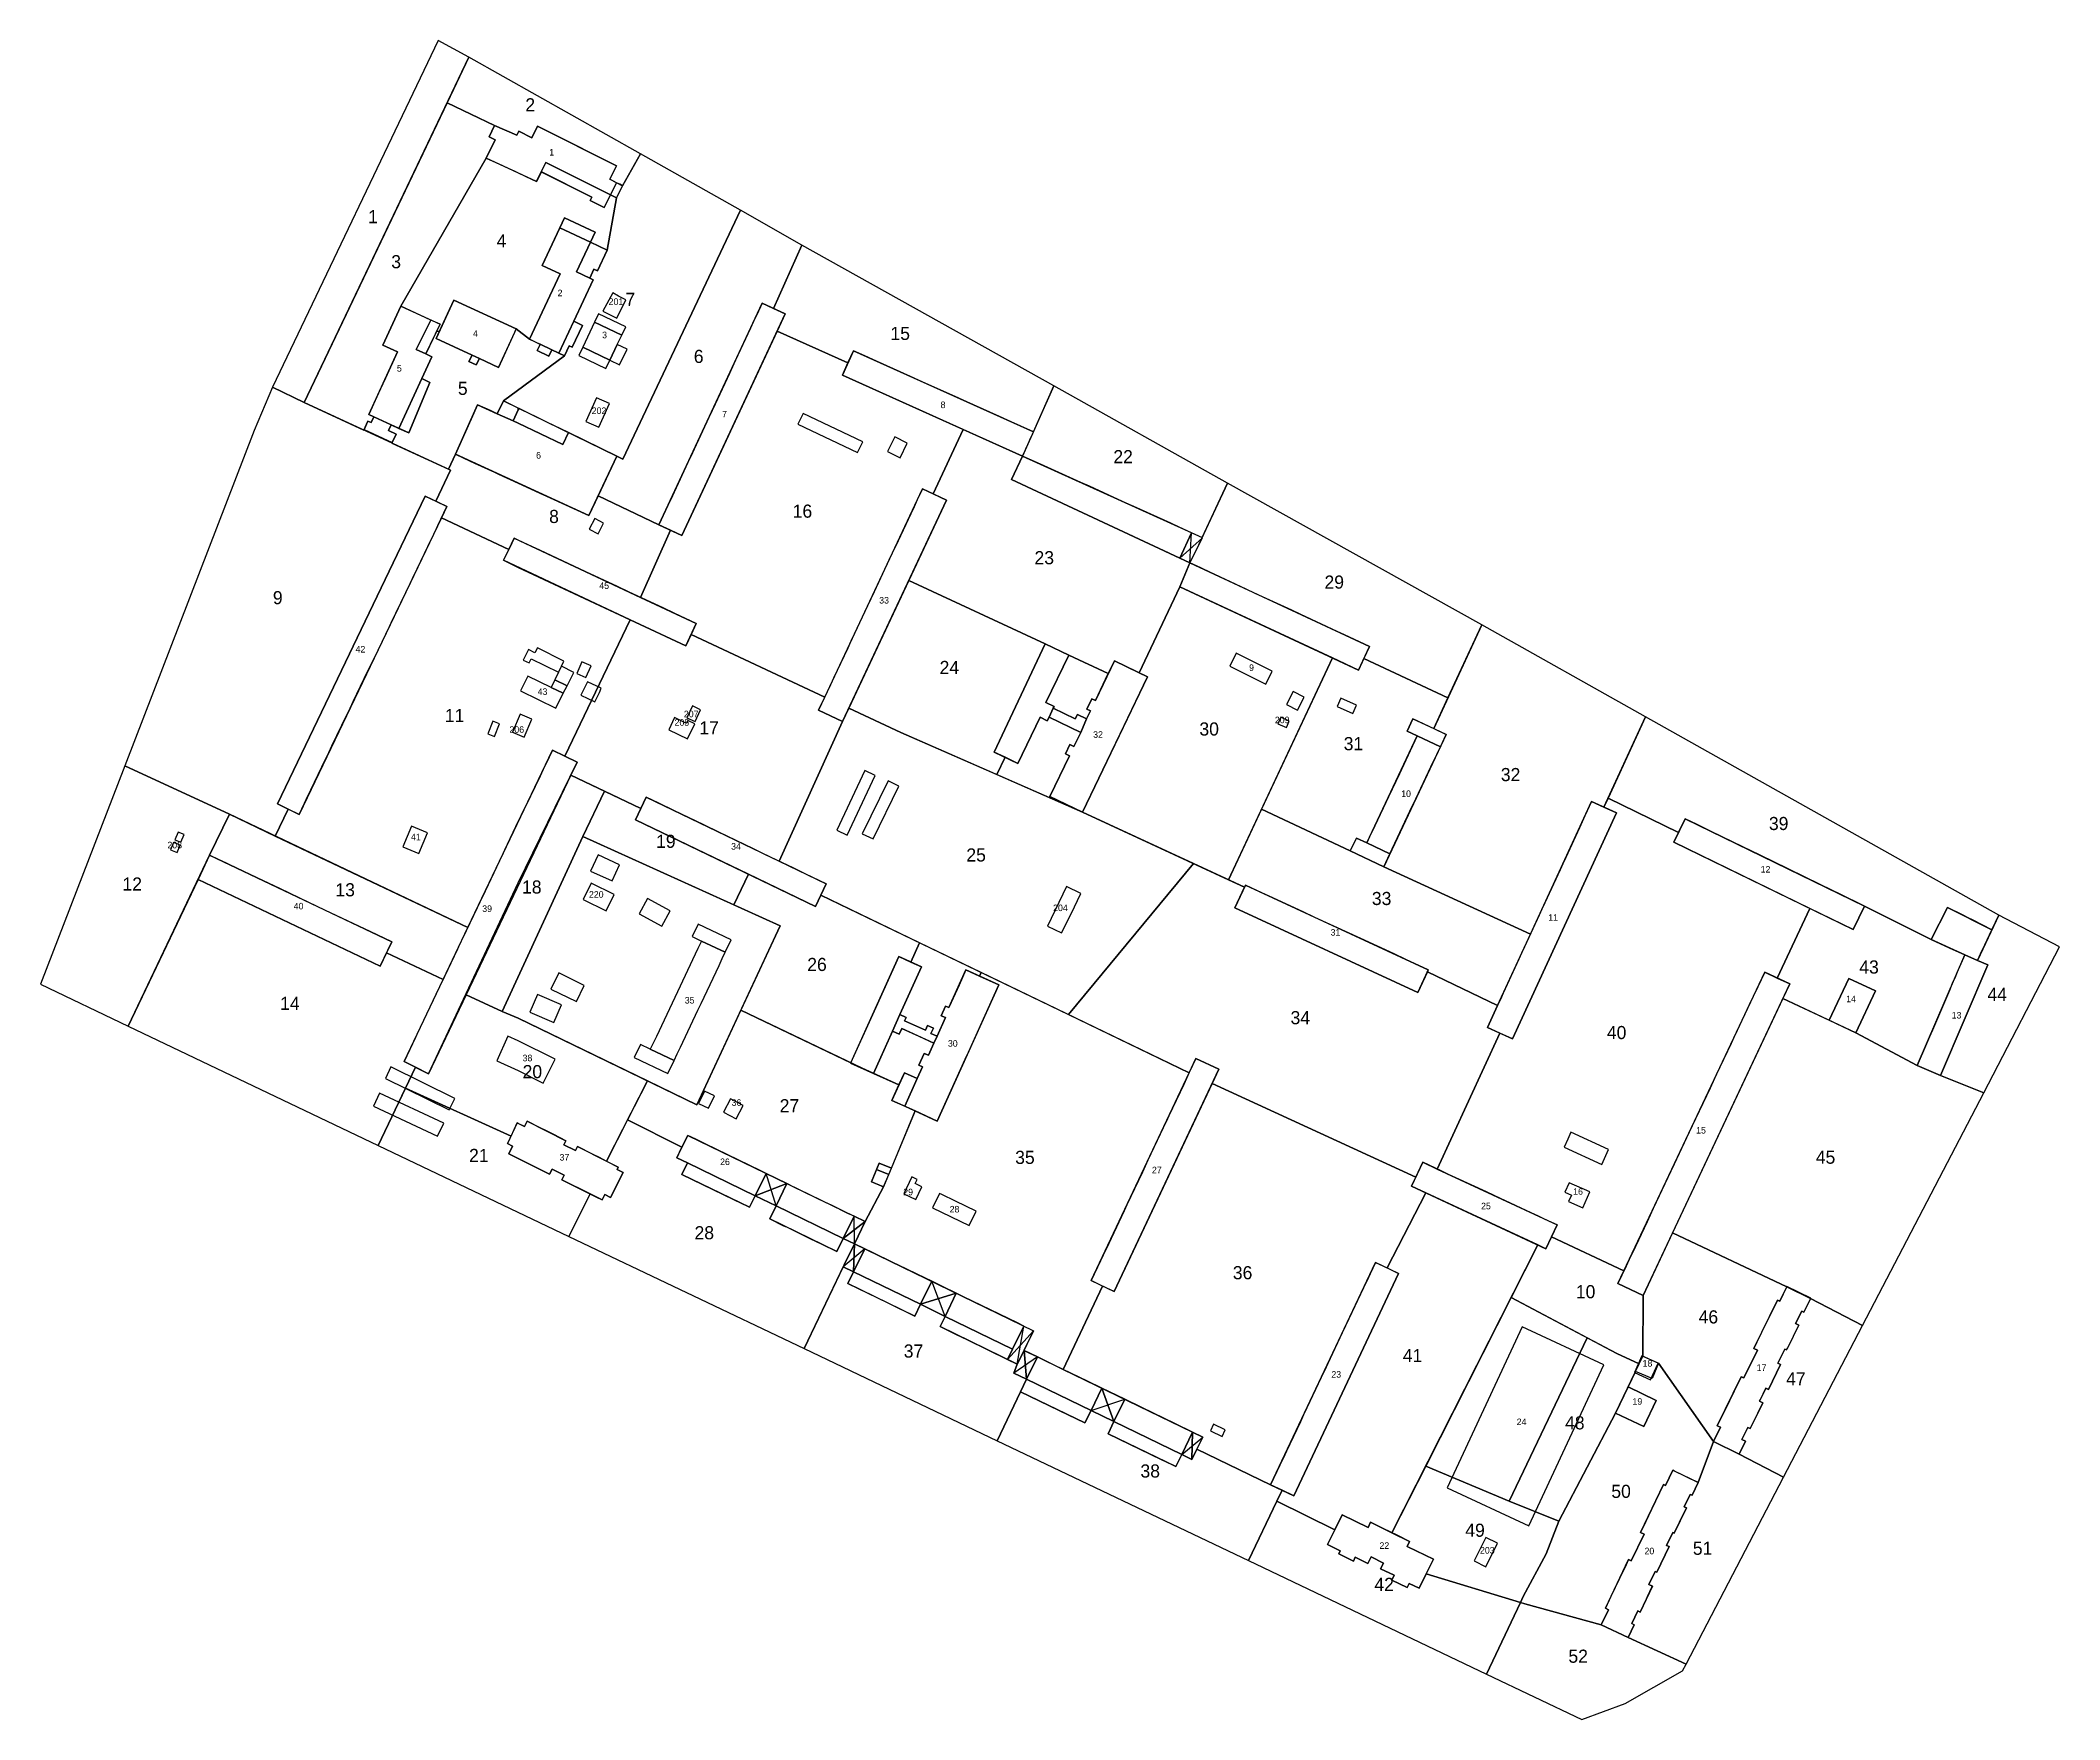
# Model space of a CAD drawing. Extents: x 1781 to 2705, y -3056 to -2288.
import ezdxf
from ezdxf.enums import TextEntityAlignment as Align

# ---------------------------------------------------------------- set-up
doc = ezdxf.new("R2010")
doc.units = 0
for name, color, linetype in [('YACH_ANALIZ', 6, 'CONTINUOUS'), ('YACH_KRAEVYE', 8, 'CONTINUOUS'), ('YACH_NOMER', 7, 'CONTINUOUS'), ('YACH_VNE_UCHREZHD', 2, 'CONTINUOUS'), ('ZD_ID', 7, 'CONTINUOUS'), ('ZD_PROCHIE', 9, 'CONTINUOUS'), ('ZD_TABLICA', 1, 'CONTINUOUS')]:
    doc.layers.add(name, color=color, linetype=linetype)

msp = doc.modelspace()

# ---------------------------------------------------------------- linework, layer by layer
at = {"layer": 'YACH_ANALIZ'}
for points in [[(1985.263, -2342.231), (1989.474, -2333.8), (1986.589, -2332.394), (1989.163, -2327.242), (1967.4476, -2316.9274), (1902.123, -2453.968), (1929.329, -2466.5502), (1931.1999, -2462.4922), (1932.631, -2463.152), (1933.981, -2460.538), (1931.5788, -2459.4299), (1944.795, -2430.779), (1938.1, -2427.691), (1946.302, -2409.909)], [(2044.908, -2360.385), (2042.159, -2359.006), (2039.26, -2364.737), (2032.919, -2361.53), (2033.6308, -2360.1234), (2010.532, -2348.4346), (2008.281, -2352.884), (1985.263, -2342.231), (1946.302, -2409.909), (1964.244, -2418.086), (1962.7917, -2421.1202), (1963.8162, -2421.5966), (1970.562, -2407.089), (1999.053, -2420.336), (2005.081, -2425.036), (2019.0979, -2395.0693), (2010.9066, -2391.2378), (2021.0515, -2369.547), (2035.116, -2376.125), (2032.9735, -2380.705), (2040.6251, -2384.2844)], [(2044.908, -2360.385), (2040.6251, -2384.2844), (2036.171, -2393.807), (2034.5597, -2393.0533), (2032.694, -2397.042), (2034.275, -2397.781), (2025.3744, -2416.8072), (2029.347, -2418.69), (2024.611, -2428.683), (2023.285, -2428.055), (2021.148, -2432.567), (1993.183, -2453.198), (2045.072, -2478.55), (2047.723, -2479.7975), (2101.6007, -2366.0061), (2055.8753, -2340.2369), (2047.702, -2354.815)], [(2045.072, -2478.55), (2036.474, -2496.6293), (2064.305, -2509.865), (2111.4797, -2408.5659), (2116.6407, -2410.9693), (2129.6614, -2382.0495), (2101.6007, -2366.0061), (2047.723, -2479.7975)], [(1942.1473, -2472.4784), (1968.0807, -2484.4721), (1971.245, -2477.63), (1981.383, -2454.989), (1990.395, -2459.09), (1993.183, -2453.198), (2021.148, -2432.567), (2015.388, -2429.857), (2013.995, -2432.775), (2008.625, -2430.21), (2009.9789, -2427.3759), (2005.081, -2425.036), (1999.053, -2420.336), (1990.886, -2437.9), (1982.246, -2433.883), (1980.728, -2436.752), (1977.387, -2435.219), (1978.905, -2432.329), (1962.395, -2424.653), (1963.8162, -2421.5966), (1962.7917, -2421.1202), (1957.702, -2431.754), (1960.509, -2433.049), (1955.918, -2443.001), (1959.519, -2444.881), (1949.906, -2467.754), (1941.82, -2464.154), (1940.58, -2466.828), (1944.055, -2468.452)], [(2140.1286, -2588.6306), (2184.835, -2493.401), (2189.7937, -2495.7287), (2203.4135, -2466.2883), (2148.2295, -2441.4426), (2150.734, -2435.88), (2118.3553, -2421.302), (2074.8293, -2514.7661), (2069.567, -2512.3155), (2055.9363, -2543.058), (2081.378, -2554.953), (2078.9887, -2560.0663)], [(2269.8252, -2577.9317), (2272.624, -2572.123), (2283.9075, -2577.5604), (2302.487, -2538.196), (2307.151, -2527.294), (2225.605, -2489.2), (2230.592, -2478.525), (2203.4135, -2466.2883), (2189.7937, -2495.7287), (2195.823, -2498.559), (2178.5269, -2535.4008), (2240.926, -2564.268), (2251.768, -2569.514)], [(1971.245, -2477.63), (1968.0807, -2484.4721), (1968.9569, -2484.8773), (1962.3155, -2499.1455), (1967.346, -2501.563), (1964.8581, -2506.7406), (1995.6692, -2521.1377), (1998.138, -2516.035), (2055.9363, -2543.058), (2069.567, -2512.3155), (2064.305, -2509.865), (2036.474, -2496.6293), (2032.203, -2505.61)], [(1894.7585, -2639.9019), (1888.8447, -2652.2089), (1976.8551, -2694.1046), (2015.605, -2612.982), (2021.229, -2615.6845), (2051.2144, -2553.2838), (1993.257, -2526.124), (1995.6692, -2521.1377), (1964.8581, -2506.7406), (1899.7261, -2642.2888)], [(2218.7777, -2624.1196), (2222.6052, -2616.1761), (2217.643, -2613.785), (2240.926, -2564.268), (2178.5269, -2535.4008), (2151.1253, -2593.7682), (2174.8698, -2604.8615)], [(2257.944, -2641.298), (2324.8148, -2672.258), (2372.3483, -2570.7655), (2302.487, -2538.196), (2283.9075, -2577.5604), (2287.756, -2579.415)], [(2021.229, -2615.6845), (2026.853, -2618.387), (2024.0293, -2624.3153), (2056.0041, -2639.6801), (2058.521, -2634.456), (2119.3617, -2663.7706), (2148.255, -2599.882), (2137.268, -2594.724), (2140.1286, -2588.6306), (2078.9887, -2560.0663), (2076.5994, -2565.1797), (2051.2144, -2553.2838)], [(2496.505, -2639.0052), (2515.5221, -2597.7132), (2440.57, -2555.6908), (2418.6334, -2603.0829), (2424.394, -2605.81), (2395.795, -2666.221), (2462.8511, -2697.1001), (2490.814, -2636.384)], [(2386.6887, -2571.0883), (2384.252, -2576.315), (2372.3483, -2570.7655), (2339.9319, -2639.9804), (2380.478, -2658.97), (2383.2521, -2653.1108), (2387.9895, -2655.3538), (2411.1391, -2606.4539), (2406.465, -2604.241), (2409.1412, -2598.5886), (2418.6334, -2603.0829), (2425.1131, -2589.0841)], [(2148.255, -2599.882), (2119.3617, -2663.7706), (2140.839, -2674.119), (2138.35, -2679.285), (2251.628, -2733.8628), (2308.7167, -2664.8049), (2257.944, -2641.298), (2174.8698, -2604.8615), (2151.1253, -2593.7682)], [(2039.4016, -2631.7021), (2024.0293, -2624.3153), (1976.1641, -2724.8064), (1992.587, -2732.521), (2029.47, -2652.37)], [(2105.2677, -2669.7113), (2053.542, -2644.79), (2056.0041, -2639.6801), (2039.4016, -2631.7021), (2029.47, -2652.37), (2098.5825, -2683.6234)], [(2416.167, -2713.418), (2415.737, -2714.3467), (2447.8081, -2729.763), (2462.8511, -2697.1001), (2395.795, -2666.221), (2380.478, -2658.97), (2339.9319, -2639.9804), (2324.8148, -2672.258), (2332.0616, -2675.6132), (2332.496, -2674.675)], [(2505.6062, -2851.0779), (2569.998, -2714.441), (2575.7207, -2717.138), (2590.7202, -2685.3096), (2528.3826, -2654.9398), (2530.5212, -2650.55), (2498.3962, -2634.8989), (2496.505, -2639.0052), (2502.193, -2641.625), (2454.6112, -2744.9477), (2448.9201, -2742.3268), (2420.2784, -2804.5167), (2475.026, -2830.03), (2472.49, -2835.4715)], [(1867.9514, -2642.2645), (1858.806, -2660.988), (1942.092, -2700.647), (1939.7064, -2705.6569), (1965.6186, -2717.7854), (1976.8551, -2694.1046)], [(2306.819, -2760.454), (2309.886, -2753.947), (2320.309, -2758.859), (2317.2428, -2765.3651), (2410.3998, -2808.2687), (2413.599, -2801.404), (2420.2784, -2804.5167), (2448.9201, -2742.3268), (2443.2289, -2739.706), (2447.8081, -2729.763), (2415.737, -2714.3467), (2411.383, -2723.75), (2327.712, -2685.008), (2332.0616, -2675.6132), (2308.7167, -2664.8049), (2251.628, -2733.8628)], [(2105.2677, -2669.7113), (2098.5825, -2683.6234), (2119.793, -2693.215), (2101.8129, -2731.8062), (2152.0257, -2755.9349), (2174.001, -2707.327), (2179.515, -2709.8204), (2183.4884, -2701.0329), (2138.35, -2679.285), (2135.861, -2684.451)], [(2615.6058, -2684.2563), (2610.418, -2694.906), (2590.7202, -2685.3096), (2575.7207, -2717.138), (2581.486, -2719.855), (2578.3583, -2726.4917), (2599.5013, -2736.4555), (2608.457, -2717.343), (2620.692, -2723.076), (2611.73, -2742.202), (2639.7569, -2757.1043), (2661.458, -2706.583), (2646.149, -2699.478)], [(2249.2243, -2896.1631), (2267.2121, -2857.9993), (2261.9999, -2855.5421), (2306.819, -2760.454), (2211.7302, -2714.6399), (2210.9619, -2716.2345), (2219.767, -2720.217), (2191.58, -2782.536), (2181.4376, -2777.9488), (2167.061, -2812.66), (2158.555, -2828.542), (2153.685, -2838.64), (2235.676, -2878.479), (2231.2309, -2887.4925), (2237.375, -2890.423)], [(1948.4152, -2767.5641), (1996.6652, -2789.4366), (1999.434, -2783.407), (2002.803, -2784.999), (2004.012, -2782.608), (2021.7002, -2791.5536), (2020.775, -2793.383), (2026.084, -2796.066), (2027.028, -2794.198), (2040.3869, -2800.9489), (2058.9993, -2764.1175), (2000, -2735.488), (1992.587, -2732.521), (1976.1641, -2724.8064), (1958.967, -2760.911), (1953.0106, -2757.9293)], [(2174.0581, -2766.0433), (2157.1785, -2758.411), (2101.8129, -2731.8062), (2081.64, -2775.104), (2058.9993, -2764.1175), (2049.9767, -2781.972), (2074.837, -2794.5348), (2077.481, -2789.1), (2158.555, -2828.542), (2167.061, -2812.66), (2161.516, -2810.371), (2165.046, -2801.819), (2170.591, -2804.108), (2181.4376, -2777.9488), (2170.841, -2773.156)], [(2639.7569, -2757.1043), (2611.73, -2742.202), (2578.3583, -2726.4917), (2527.8294, -2833.7105), (2580.1021, -2858.3446), (2590.9977, -2863.7465), (2614.6811, -2876.0805), (2670.1479, -2769.5751), (2650.353, -2761.656)], [(2249.2243, -2896.1631), (2313.011, -2927.053), (2310.3499, -2932.5469), (2344.065, -2948.901), (2391.996, -2847.23), (2397.2855, -2849.724), (2415.0714, -2815.3346), (2408.528, -2812.285), (2410.3998, -2808.2687), (2317.2428, -2765.3651), (2272.427, -2860.457), (2267.2121, -2857.9993)], [(2397.2855, -2849.724), (2402.575, -2852.218), (2354.642, -2953.8869), (2349.3535, -2951.394), (2346.9413, -2956.374), (2373.4035, -2969.4135), (2376.755, -2962.612), (2388.5922, -2968.4451), (2389.7993, -2965.9955), (2399.539, -2970.7958), (2466.2969, -2839.2086), (2415.0714, -2815.3346)], [(2546.5442, -2929.1087), (2549.7297, -2922.5894), (2548.278, -2921.88), (2559.2291, -2899.4671), (2560.414, -2900.046), (2566.661, -2887.261), (2565.086, -2886.491), (2575.889, -2864.393), (2576.901, -2864.888), (2580.1021, -2858.3446), (2527.8294, -2833.7105), (2514.374, -2862.262), (2514.2471, -2890.088), (2521.4804, -2893.2715)], [(2505.6062, -2851.0779), (2472.49, -2835.4715), (2469.954, -2840.913), (2466.2969, -2839.2086), (2454.097, -2863.256), (2502.3639, -2888.8151), (2512.5683, -2893.589), (2514.2471, -2890.088), (2514.374, -2862.262), (2502.887, -2856.848)], [(2453.175, -2956.42), (2475.8342, -2965.548), (2501.774, -2916.1), (2512.5683, -2893.589), (2502.3639, -2888.8151), (2488.7759, -2881.6198)], [(2460.3022, -3003.2734), (2495.2678, -3012.8769), (2498.498, -3005.998), (2497.138, -3005.36), (2507.7809, -2983.1303), (2508.947, -2983.692), (2514.834, -2971.477), (2513.199, -2970.689), (2523.765, -2948.765), (2524.599, -2949.167), (2527.93, -2942.256), (2539.579, -2947.871), (2546.5442, -2929.1087), (2521.4804, -2893.2715), (2518.5142, -2900.3054), (2510.8895, -2897.09), (2507.532, -2904.092), (2520.445, -2910.284), (2514.687, -2922.292), (2501.774, -2916.1), (2475.8342, -2965.548), (2470.123, -2980.43), (2459.601, -3000), (2458.3261, -3002.6729)], [(2458.3261, -3002.6729), (2459.601, -3000), (2470.123, -2980.43), (2475.8342, -2965.548), (2453.175, -2956.42), (2414.984, -2940.352), (2399.539, -2970.7958), (2407.6231, -2974.78), (2406.504, -2977.051), (2418.471, -2982.948), (2415.2075, -2989.5705)]]:
    msp.add_lwpolyline(points, close=True, dxfattribs=at)
at = {"layer": 'YACH_KRAEVYE'}
for points in [[(1887.5445, -2447.0063), (1902.123, -2453.968), (1977.4141, -2296.0191), (1963.3047, -2288.3567)], [(2047.702, -2354.815), (2055.8753, -2340.2369), (1977.4141, -2296.0191), (1967.4476, -2316.9274), (1989.163, -2327.242), (1999.338, -2331.726), (2000.212, -2329.92), (2006.11, -2332.879), (2008.757, -2327.603), (2044.9, -2345.734), (2041.824, -2351.865)], [(2244.8354, -2446.3738), (2129.6614, -2382.0495), (2116.6407, -2410.9693), (2122.004, -2413.467), (2118.3553, -2421.302), (2150.734, -2435.88), (2153.2403, -2430.3141), (2235.535, -2467.3673)], [(1894.7585, -2639.9019), (1889.7925, -2637.5158), (1957.414, -2496.79), (1962.3155, -2499.1455), (1968.9569, -2484.8773), (1902.123, -2453.968), (1887.5445, -2447.0063), (1879.1443, -2466.6889), (1819.971, -2620.0877), (1867.9514, -2642.2645), (1888.8447, -2652.2089)], [(2230.592, -2478.525), (2312.7002, -2515.7247), (2324.3322, -2490.7724), (2244.8354, -2446.3738)], [(2386.6887, -2571.0883), (2425.1131, -2589.0841), (2440.57, -2555.6908), (2324.3322, -2490.7724), (2309.99, -2521.5385), (2307.151, -2527.294), (2389.2598, -2565.5732)], [(2615.6058, -2684.2563), (2646.149, -2699.478), (2653.6, -2684.855), (2673.911, -2695.04), (2677.0232, -2688.3752), (2515.5221, -2597.7132), (2498.3962, -2634.8989), (2530.5212, -2650.55), (2533.569, -2644.294)], [(1819.971, -2620.0877), (1781.4196, -2720.027), (1821.5272, -2739.1566), (1858.806, -2660.988), (1867.9514, -2642.2645)], [(1965.6186, -2717.7854), (1939.7064, -2705.6569), (1936.794, -2711.773), (1853.5045, -2672.1123), (1821.5272, -2739.1566), (1935.9373, -2793.7255), (1953.0106, -2757.9293), (1947.732, -2755.287)], [(2672.056, -2711.136), (2650.353, -2761.656), (2670.1479, -2769.5751), (2704.8805, -2702.8829), (2677.0232, -2688.3752), (2667.341, -2709.11)], [(2023.0426, -2835.2711), (2032.8454, -2815.8726), (2019.951, -2809.36), (2020.991, -2807.301), (2015.456, -2804.504), (2014.258, -2806.875), (1995.647, -2797.574), (1997.346, -2794.051), (1995.084, -2792.88), (1996.6652, -2789.4366), (1948.4152, -2767.5641), (1935.9373, -2793.7255)], [(2023.0426, -2835.2711), (2130.717, -2886.6273), (2149.0089, -2848.2761), (2153.685, -2838.64), (2148.626, -2836.189), (2145.718, -2842.201), (2114.992, -2827.318), (2117.903, -2821.31), (2108.346, -2816.681), (2105.772, -2821.995), (2074.837, -2807.014), (2077.412, -2801.698), (2072.508, -2799.323), (2074.837, -2794.5348), (2049.9767, -2781.972), (2040.3869, -2800.9489), (2045.6981, -2803.6328), (2045.178, -2804.662), (2047.945, -2806.059), (2042.16, -2817.517), (2039.508, -2816.178), (2038.277, -2818.616), (2032.8454, -2815.8726)], [(2183.934, -2866.36), (2181.331, -2871.718), (2150.732, -2856.85), (2153.304, -2851.533), (2148.5556, -2849.2265), (2130.717, -2886.6273), (2218.9876, -2928.7286), (2229.667, -2906.338), (2232.435, -2900.621), (2226.602, -2897.796), (2228.179, -2893.681), (2192.882, -2876.531), (2195.133, -2871.858)], [(2590.9977, -2863.7465), (2587.968, -2869.939), (2586.93, -2869.431), (2584.116, -2875.181), (2585.5769, -2875.8961), (2580.022, -2887.247), (2579.23, -2886.86), (2576.083, -2893.3), (2577.303, -2893.896), (2571.725, -2905.3215), (2570.577, -2904.7611), (2567.685, -2910.684), (2569.142, -2911.396), (2563.3918, -2923.1544), (2562.3011, -2922.6209), (2559.573, -2928.198), (2561.1519, -2928.9703), (2558.2812, -2934.8421), (2578.5747, -2945.4107), (2614.6811, -2876.0805)], [(2344.065, -2948.901), (2310.3499, -2932.5469), (2308.069, -2937.256), (2303.419, -2935.004), (2300.718, -2940.579), (2269.707, -2925.554), (2272.407, -2919.982), (2261.919, -2914.902), (2259.152, -2920.616), (2229.667, -2906.338), (2218.9876, -2928.7286), (2333.9698, -2983.5704), (2346.9413, -2956.374), (2349.3535, -2951.394)], [(2546.5442, -2929.1087), (2539.579, -2947.871), (2536.7691, -2953.7007), (2535.8633, -2953.2642), (2533.116, -2958.96), (2534.2049, -2959.485), (2528.656, -2970.995), (2527.9687, -2970.6638), (2525.1111, -2976.5948), (2526.315, -2977.175), (2520.684, -2988.865), (2519.871, -2988.473), (2517.001, -2994.425), (2518.664, -2995.227), (2513.037, -3007.08), (2511.9536, -3006.5708), (2509.231, -3012.3629), (2510.317, -3012.873), (2507.596, -3018.666), (2534.0448, -3030.9154), (2578.5747, -2945.4107), (2558.2812, -2934.8421)], [(2458.3261, -3002.6729), (2415.2075, -2989.5705), (2411.9442, -2996.1927), (2407.446, -2993.976), (2406.4851, -2995.9249), (2399.462, -2992.462), (2400.5301, -2990.2958), (2394.351, -2987.249), (2395.629, -2984.658), (2389.9972, -2981.8801), (2388.52, -2984.875), (2382.7822, -2982.0451), (2381.895, -2983.844), (2375.1956, -2980.5408), (2375.906, -2979.1), (2370.052, -2976.215), (2373.4035, -2969.4135), (2346.9413, -2956.374), (2333.9698, -2983.5704), (2442.7019, -3035.431)], [(2460.3022, -3003.2734), (2458.3261, -3002.6729), (2442.7019, -3035.431), (2486.408, -3056.277), (2506.2296, -3048.9628), (2532.48, -3033.92), (2534.0448, -3030.9154), (2507.596, -3018.666), (2495.2678, -3012.8769)]]:
    msp.add_lwpolyline(points, close=True, dxfattribs=at)
at = {"layer": 'YACH_VNE_UCHREZHD'}
for points in [[(2269.8252, -2577.9317), (2251.768, -2569.514), (2241.319, -2591.198), (2245.022, -2592.982), (2244.634, -2593.787), (2254.733, -2598.655), (2255.69, -2596.669), (2259.834, -2598.666), (2261.603, -2594.995), (2259.923, -2594.185), (2262.21, -2589.442), (2263.889, -2590.252)], [(2218.7777, -2624.1196), (2257.944, -2641.298), (2243.122, -2634.158), (2252.076, -2615.57), (2250.241, -2614.686), (2252.296, -2610.421), (2254.081, -2611.281), (2257.206, -2604.795), (2242.698, -2597.805), (2241.887, -2599.488), (2238.637, -2597.922), (2228.478, -2619.006), (2222.6052, -2616.1761)], [(2029.47, -2652.37), (1992.587, -2732.521), (2000, -2735.488), (2081.64, -2775.104), (2119.793, -2693.215)], [(2183.4884, -2701.0329), (2179.515, -2709.8204), (2184.417, -2712.037), (2174.539, -2733.893), (2177.347, -2735.162), (2176.658, -2736.687), (2186.153, -2740.977), (2187.124, -2738.829), (2189.814, -2740.045), (2188.706, -2742.496), (2191.507, -2743.762), (2195.346, -2735.269), (2193.374, -2734.378), (2195.36, -2729.982), (2196.907, -2730.681), (2204.715, -2713.409), (2210.9619, -2716.2345), (2211.7302, -2714.6399)], [(2174.0581, -2766.0433), (2176.588, -2760.45), (2182.436, -2763.0951), (2184.861, -2757.733), (2183.189, -2756.977), (2185.625, -2751.589), (2187.522, -2752.447), (2190.04, -2746.879), (2175.402, -2740.259), (2174.211, -2742.893), (2171.106, -2741.489), (2162.389, -2760.767)], [(2454.097, -2863.256), (2414.984, -2940.352), (2453.175, -2956.42), (2488.7759, -2881.6198)]]:
    msp.add_lwpolyline(points, close=True, dxfattribs=at)
at = {"layer": 'ZD_PROCHIE'}
for points in [[(2044.908, -2360.385), (2047.702, -2354.815), (2046.43, -2354.177), (2044.954, -2353.436), (2042.159, -2359.006)], [(2032.973, -2380.706), (2035.116, -2376.125), (2021.052, -2369.546), (2018.909, -2374.128)], [(1959.975, -2416.273), (1953.207, -2429.681), (1957.702, -2431.754), (1964.244, -2418.086)], [(2025.374, -2416.808), (2018.573, -2431.347), (2021.148, -2432.567), (2023.285, -2428.055), (2024.611, -2428.683), (2029.347, -2418.69)], [(2034.884, -2417.27), (2047.266, -2423.214), (2049.089, -2419.416), (2036.707, -2413.472)], [(2041.814, -2434.572), (2046.281, -2436.716), (2049.727, -2429.536), (2045.26, -2427.392)], [(1982.246, -2433.883), (1978.905, -2432.329), (1977.387, -2435.219), (1980.728, -2436.752)], [(1945.4, -2465.805), (1949.906, -2467.754), (1959.519, -2444.881), (1955.918, -2443.001)], [(1990.395, -2459.09), (1997.681, -2462.406), (2000, -2457.309), (2000, -2456.543), (1993.183, -2453.198)], [(2000, -2463.461), (2020.354, -2473.133), (2022.92, -2467.734), (2013.098, -2462.939), (2000.31, -2456.694), (2000, -2457.309), (1997.681, -2462.406)], [(2157.482, -2471.925), (2130.258, -2458.908), (2127.888, -2463.864), (2155.111, -2476.883)], [(2172.117, -2469.72), (2168.828, -2476.421), (2174.57, -2479.228), (2177.858, -2472.527)], [(2032.429, -2511.902), (2036.504, -2513.974), (2038.986, -2509.093), (2037.278, -2508.224), (2034.912, -2507.021)], [(2002.27, -2571.727), (2004.926, -2573.046), (2005.872, -2571.142), (2018.323, -2577.325), (2019.714, -2574.485), (2020.873, -2572.246), (2008.709, -2566.205), (2007.596, -2568.447), (2004.63, -2566.974)], [(2018.323, -2577.325), (2016.638, -2580.767), (2022.282, -2583.506), (2025.353, -2577.358), (2019.714, -2574.485)], [(2026.698, -2577.939), (2030.911, -2579.758), (2033.247, -2574.346), (2029.035, -2572.527)], [(2028.632, -2587.768), (2034.92, -2590.86), (2037.066, -2586.496), (2037.919, -2584.655), (2031.602, -2581.728)], [(2257.206, -2604.795), (2259.834, -2598.666), (2255.69, -2596.669), (2254.733, -2598.655), (2244.634, -2593.787), (2242.698, -2597.805)], [(2351.328, -2592.033), (2356.274, -2594.612), (2359.336, -2588.74), (2354.389, -2586.161)], [(1989.085, -2606.761), (1991.453, -2600.943), (1988.397, -2599.699), (1986.029, -2605.517)], [(2145.599, -2649.497), (2150.413, -2651.762), (2163.218, -2624.555), (2158.403, -2622.289)], [(2162.212, -2653.529), (2173.982, -2629.42), (2169.088, -2627.031), (2157.319, -2651.14)], [(1842.922, -2653.894), (1845.673, -2655.064), (1847.154, -2651.568), (1844.409, -2650.41)], [(2046.322, -2665.364), (2036.475, -2660.808), (2033.051, -2668.208), (2042.907, -2672.745)], [(2059.086, -2680.722), (2055.221, -2687.856), (2065.598, -2693.478), (2069.463, -2686.344)], [(2030.184, -2720.539), (2018.499, -2714.834), (2014.915, -2722.174), (2026.6, -2727.879)], [(2008.712, -2724.642), (2005.252, -2732.757), (2016.258, -2737.449), (2019.718, -2729.334)], [(1939.194, -2763.02), (1968.324, -2777.375), (1970.889, -2772.17), (1941.758, -2757.817)], [(2176.689, -2775.801), (2182.436, -2763.095), (2176.588, -2760.45), (2170.841, -2773.156)], [(1965.856, -2783.469), (1936.573, -2769.727), (1933.759, -2775.724), (1963.043, -2789.464)], [(2082.446, -2774.56), (2087.041, -2776.701), (2089.67, -2771.06), (2085.075, -2768.919)], [(2481.348, -2787.695), (2479.897, -2790.888), (2478.238, -2794.539), (2495.529, -2802.397), (2498.639, -2795.553)], [(2163.865, -2804.681), (2161.516, -2810.371), (2161.927, -2810.541), (2167.061, -2812.66), (2169.41, -2806.97)], [(2163.865, -2804.681), (2169.41, -2806.97), (2170.591, -2804.108), (2165.046, -2801.819)], [(2237.375, -2890.423), (2231.301, -2887.482), (2232.435, -2900.621)], [(2266.86, -2904.703), (2261.919, -2914.902), (2277.348, -2909.782)], [(2266.86, -2904.703), (2272.407, -2919.982), (2277.348, -2909.782)], [(2317.928, -2921.241), (2316.487, -2924.285), (2321.842, -2926.82), (2323.283, -2923.776)]]:
    msp.add_lwpolyline(points, close=True, dxfattribs=at)
at = {"layer": 'ZD_TABLICA'}
for points in [[(1998.123, -2348.031), (2000, -2348.878), (2006.378, -2351.971), (2008.281, -2352.884), (2010.515, -2348.426), (2012.639, -2344.193), (2042.159, -2359.006), (2044.954, -2353.436), (2041.824, -2351.865), (2044.9, -2345.734), (2014.603, -2330.536), (2008.757, -2327.603), (2006.11, -2332.879), (2000.212, -2329.92), (2000, -2330.358), (1999.338, -2331.726), (1989.163, -2327.242), (1986.589, -2332.394), (1989.474, -2333.8), (1985.263, -2342.231), (1992.729, -2345.598), (1995.426, -2346.815)], [(2010.515, -2348.426), (2033.632, -2360.121), (2032.919, -2361.53), (2039.26, -2364.737), (2042.159, -2359.006), (2012.639, -2344.193)], [(2005.081, -2425.036), (2009.998, -2427.336), (2015.388, -2429.857), (2018.573, -2431.347), (2025.374, -2416.808), (2034.275, -2397.781), (2032.694, -2397.042), (2026.654, -2394.216), (2032.973, -2380.706), (2018.909, -2374.128), (2010.907, -2391.238), (2019.098, -2395.069)], [(2032.973, -2380.706), (2026.654, -2394.216), (2032.694, -2397.042), (2034.559, -2393.053), (2036.171, -2393.807), (2040.625, -2384.285)], [(1939.225, -2442.855), (1936.975, -2447.732), (1936.088, -2449.656), (1931.579, -2459.43), (1933.981, -2460.538), (1941.82, -2464.154), (1945.4, -2465.805), (1955.918, -2443.001), (1960.509, -2433.049), (1957.702, -2431.754), (1953.207, -2429.681), (1959.975, -2416.273), (1946.302, -2409.909), (1938.1, -2427.691), (1944.795, -2430.779)], [(1999.053, -2420.336), (1970.562, -2407.089), (1962.395, -2424.653), (1978.905, -2432.329), (1982.246, -2433.883), (1990.886, -2437.9), (1998.379, -2421.786)], [(2043.151, -2403.837), (2038.659, -2412.208), (2045.011, -2415.328), (2049.138, -2407.046), (2045.82, -2405.263)], [(2088.605, -2457.686), (2087.159, -2460.791), (2080.392, -2475.322), (2079.015, -2478.278), (2077.546, -2481.432), (2071.222, -2495.013), (2069.829, -2498.003), (2068.376, -2501.123), (2064.305, -2509.865), (2074.829, -2514.766), (2122.004, -2413.467), (2111.48, -2408.566), (2109.024, -2413.84), (2107.601, -2416.895), (2106.178, -2419.95), (2099.347, -2434.619), (2097.925, -2437.673), (2096.502, -2440.729), (2090.004, -2454.681)], [(2034.884, -2417.27), (2029.432, -2428.628), (2041.814, -2434.572), (2045.26, -2427.392), (2047.266, -2423.214)], [(2009.998, -2427.336), (2008.625, -2430.21), (2013.995, -2432.775), (2015.388, -2429.857)], [(2029.432, -2428.628), (2027.602, -2432.439), (2039.985, -2438.383), (2041.814, -2434.572)], [(2225.435, -2462.819), (2220.059, -2460.399), (2205.159, -2453.69), (2199.807, -2451.281), (2184.64, -2444.452), (2179.359, -2442.074), (2163.813, -2435.074), (2158.461, -2432.665), (2153.24, -2430.314), (2148.228, -2441.446), (2230.592, -2478.525), (2231.771, -2475.906), (2232.318, -2474.691), (2232.974, -2473.233), (2233.632, -2471.774), (2234.288, -2470.315), (2234.945, -2468.856), (2235.602, -2467.397)], [(2000, -2463.461), (1997.681, -2462.406), (1990.395, -2459.09), (1987.272, -2457.669), (1981.383, -2454.989), (1979.069, -2460.156), (1971.245, -2477.63), (1977.976, -2480.726), (1979.962, -2481.639), (1989.072, -2485.829), (1990.921, -2486.679), (2000, -2490.855), (2009.884, -2495.384), (2014.569, -2497.53), (2032.203, -2505.61), (2045.072, -2478.55), (2022.92, -2467.734), (2020.354, -2473.133)], [(2035.681, -2451.776), (2030.899, -2462.574), (2036.886, -2465.214), (2041.668, -2454.405)], [(1942.282, -2472.195), (1944.055, -2468.452), (1940.58, -2466.828), (1941.82, -2464.154), (1933.981, -2460.538), (1932.631, -2463.152), (1931.188, -2462.518), (1929.454, -2466.279)], [(2302.461, -2525.102), (2307.934, -2513.553), (2302.148, -2510.916), (2298.35, -2509.185), (2281.509, -2501.511), (2278.024, -2499.923), (2270.025, -2496.278), (2261.166, -2492.29), (2257.285, -2490.542), (2240.41, -2482.945), (2230.592, -2478.525), (2225.605, -2489.2)], [(1914.757, -2611.007), (1921.599, -2596.769), (1923.052, -2593.744), (1924.506, -2590.719), (1931.24, -2576.703), (1932.693, -2573.678), (1934.148, -2570.653), (1941.008, -2556.376), (1942.461, -2553.351), (1943.915, -2550.326), (1950.772, -2536.055), (1952.225, -2533.03), (1953.679, -2530.005), (1960.289, -2516.25), (1961.742, -2513.225), (1963.196, -2510.2), (1967.346, -2501.563), (1957.414, -2496.79), (1889.793, -2637.516), (1899.726, -2642.289), (1902.202, -2637.136), (1903.655, -2634.111), (1905.109, -2631.086), (1911.85, -2617.057), (1913.303, -2614.032)], [(2150.62, -2566.283), (2144.201, -2579.956), (2142.706, -2583.14), (2141.212, -2586.323), (2137.268, -2594.724), (2148.255, -2599.882), (2195.823, -2498.559), (2184.835, -2493.401), (2182.445, -2498.491), (2180.968, -2501.639), (2179.456, -2504.858), (2172.471, -2519.737), (2170.977, -2522.92), (2169.482, -2526.104), (2162.716, -2540.516), (2161.179, -2543.791), (2159.727, -2546.883), (2153.609, -2559.916), (2152.114, -2563.1)], [(1993.257, -2526.124), (2000, -2529.387), (2076.6, -2565.18), (2081.378, -2554.953), (2071.618, -2550.394), (2066.232, -2547.877), (2050.749, -2540.644), (2045.363, -2538.128), (2030.827, -2531.337), (2025.441, -2528.821), (2009.871, -2521.548), (2004.485, -2519.031), (2000, -2516.936), (1998.138, -2516.035), (1997.057, -2518.269)], [(2307.934, -2513.553), (2302.461, -2525.102), (2312.829, -2515.783)], [(2302.461, -2525.102), (2307.151, -2527.294), (2307.934, -2513.553)], [(2307.151, -2527.294), (2312.829, -2515.783), (2302.461, -2525.102)], [(2307.151, -2527.294), (2302.487, -2538.196), (2384.252, -2576.315), (2389.259, -2565.575), (2377.829, -2560.246), (2374.46, -2558.675), (2357.802, -2550.909), (2353.7, -2548.996), (2337.041, -2541.229), (2332.844, -2539.273), (2316.186, -2531.506), (2312.47, -2529.774), (2312.1, -2529.601)], [(2251.768, -2569.514), (2240.926, -2564.268), (2217.643, -2613.785), (2228.478, -2619.006), (2238.637, -2597.922), (2241.887, -2599.488), (2242.698, -2597.805), (2244.634, -2593.787), (2245.022, -2592.982), (2241.319, -2591.198)], [(2259.834, -2598.666), (2257.206, -2604.795), (2254.081, -2611.281), (2252.296, -2610.421), (2250.241, -2614.686), (2252.076, -2615.57), (2243.122, -2634.158), (2257.944, -2641.298), (2271.072, -2614.047), (2275.205, -2605.467), (2287.756, -2579.415), (2272.624, -2572.123), (2263.889, -2590.252), (2262.21, -2589.442), (2259.923, -2594.185), (2261.603, -2594.995)], [(2325.318, -2574.549), (2341.806, -2582.703), (2344.729, -2576.814), (2328.241, -2568.66)], [(2014.951, -2584.212), (2004.358, -2579.072), (2001.067, -2585.854), (2017.2, -2593.683), (2020.568, -2586.939)], [(2014.951, -2584.212), (2020.568, -2586.939), (2022.282, -2583.506), (2016.638, -2580.767)], [(2077.059, -2598.149), (2080.837, -2599.898), (2083.357, -2594.477), (2079.579, -2592.728)], [(2374.451, -2592.965), (2381.679, -2596.217), (2383.398, -2592.41), (2376.171, -2589.158)], [(2002.594, -2607.01), (2006.223, -2598.75), (2000.903, -2596.433), (1997.28, -2604.693)], [(2068.796, -2603.635), (2077.428, -2607.769), (2080.748, -2600.867), (2077.594, -2599.352), (2076.951, -2600.699), (2071.468, -2598.069)], [(2347.343, -2600.83), (2351.24, -2602.612), (2352.594, -2599.662), (2348.697, -2597.879)], [(2421.718, -2611.462), (2424.394, -2605.81), (2409.141, -2598.589), (2406.465, -2604.241), (2411.139, -2606.454)], [(1955.277, -2739.437), (1954.11, -2741.889), (1952.942, -2744.341), (1947.732, -2755.287), (1958.967, -2760.911), (1976.2, -2724.225), (2000, -2673.561), (2026.853, -2618.387), (2015.605, -2612.982), (2012.671, -2619.087), (2011.395, -2621.743), (2009.936, -2624.78), (2003.257, -2638.679), (2001.971, -2641.357), (2001.161, -2643.042), (2000.905, -2643.58), (2000, -2645.481), (1993.75, -2658.612), (1992.583, -2661.063), (1991.416, -2663.514), (1983.538, -2680.065), (1982.37, -2682.518), (1981.203, -2684.971), (1974.47, -2699.115), (1973.303, -2701.567), (1972.136, -2704.019), (1964.668, -2719.707), (1963.5, -2722.161), (1962.333, -2724.612)], [(2402.946, -2623.762), (2397.978, -2634.255), (2390.441, -2650.177), (2389.274, -2652.641), (2387.99, -2655.354), (2398.569, -2660.362), (2399.681, -2658.013), (2400.889, -2655.461), (2409.006, -2638.314), (2410.485, -2635.19), (2418.603, -2618.043), (2420.06, -2614.964), (2421.718, -2611.462), (2411.139, -2606.454), (2410.052, -2608.75), (2408.998, -2610.976)], [(2135.861, -2684.451), (2140.839, -2674.119), (2131.181, -2669.466), (2125.663, -2666.807), (2113.06, -2660.735), (2107.549, -2658.079), (2091.682, -2650.434), (2084.829, -2647.132), (2071.063, -2640.499), (2064.288, -2637.235), (2058.521, -2634.456), (2053.542, -2644.79)], [(2485.246, -2648.475), (2478.986, -2662.066), (2477.657, -2664.952), (2476.424, -2667.629), (2469.423, -2682.831), (2468.156, -2685.582), (2466.861, -2688.393), (2460.164, -2702.936), (2458.825, -2705.842), (2457.602, -2708.498), (2450.405, -2724.125), (2449.124, -2726.906), (2447.843, -2729.687), (2443.229, -2739.706), (2454.611, -2744.948), (2502.193, -2641.625), (2490.814, -2636.384), (2487.808, -2642.912), (2486.511, -2645.728)], [(1947.13, -2657.092), (1954.483, -2660.156), (1958.44, -2650.683), (1951.087, -2647.63)], [(2533.569, -2644.294), (2528.381, -2654.943), (2610.418, -2694.906), (2615.606, -2684.256), (2604.224, -2678.712), (2601.363, -2677.318), (2588.557, -2671.08), (2580.677, -2667.241), (2567.872, -2661.004), (2560.051, -2657.194), (2545.457, -2650.085), (2538.741, -2646.813)], [(1840.861, -2658.591), (1843.927, -2659.817), (1845.295, -2656.4), (1842.229, -2655.174)], [(2395.795, -2666.221), (2398.569, -2660.362), (2387.99, -2655.354), (2383.252, -2653.111), (2380.478, -2658.97)], [(1853.508, -2672.114), (1936.794, -2711.773), (1942.092, -2700.647), (1932.164, -2695.919), (1924.822, -2692.423), (1911.525, -2686.092), (1904.181, -2682.595), (1890.859, -2676.251), (1883.515, -2672.754), (1871.269, -2666.923), (1863.925, -2663.426), (1863.416, -2663.183), (1858.806, -2660.988)], [(2033.278, -2673.827), (2029.642, -2681.268), (2040.177, -2686.416), (2043.813, -2678.975)], [(2248.48, -2696.552), (2252.765, -2687.78), (2257.275, -2678.507), (2250.728, -2675.332), (2241.933, -2693.377)], [(2332.496, -2674.675), (2327.712, -2685.008), (2411.383, -2723.75), (2415.044, -2715.844), (2416.167, -2713.418), (2405.842, -2708.637), (2400.482, -2706.155), (2385.281, -2699.116), (2379.921, -2696.635), (2364.308, -2689.405), (2358.948, -2686.923), (2343.411, -2679.729), (2338.051, -2677.247)], [(2667.341, -2709.11), (2668.771, -2706.048), (2670.712, -2701.891), (2673.911, -2695.04), (2664.997, -2690.57), (2663.001, -2689.569), (2660.716, -2688.423), (2653.6, -2684.855), (2646.149, -2699.478), (2654.357, -2703.287), (2661.458, -2706.583)], [(2083.753, -2700.241), (2094.625, -2705.39), (2097.347, -2699.642), (2082.184, -2692.461), (2079.462, -2698.209)], [(2063.116, -2743.815), (2061.813, -2746.565), (2060.345, -2749.665), (2071.218, -2754.814), (2072.671, -2751.747), (2074.108, -2748.713), (2082.123, -2731.789), (2083.554, -2728.766), (2091.804, -2711.347), (2093.284, -2708.221), (2094.625, -2705.39), (2083.753, -2700.241), (2082.119, -2703.691), (2080.943, -2706.174), (2072.747, -2723.479), (2066.656, -2736.341)], [(2161.968, -2733.938), (2151.968, -2756.055), (2162.389, -2760.767), (2169.908, -2744.138), (2171.106, -2741.489), (2174.539, -2733.893), (2182.906, -2715.38), (2184.417, -2712.037), (2174.001, -2707.327), (2163.495, -2730.563), (2162.729, -2732.257)], [(2204.715, -2713.409), (2201.534, -2720.445), (2197.981, -2728.305), (2196.907, -2730.681), (2195.36, -2729.982), (2193.374, -2734.378), (2195.346, -2735.269), (2191.507, -2743.762), (2190.04, -2746.879), (2187.522, -2752.447), (2185.625, -2751.589), (2183.189, -2756.977), (2184.861, -2757.733), (2182.436, -2763.095), (2176.689, -2775.801), (2191.58, -2782.536), (2204.374, -2754.25), (2205.817, -2751.06), (2207.229, -2747.938), (2219.767, -2720.217)], [(2566.86, -2721.1), (2565.465, -2724.06), (2564.017, -2727.133), (2557.443, -2741.082), (2555.874, -2744.411), (2554.6, -2747.115), (2547.862, -2761.414), (2546.441, -2764.428), (2545.018, -2767.447), (2538.35, -2781.597), (2536.889, -2784.697), (2535.507, -2787.63), (2528.605, -2802.276), (2527.078, -2805.516), (2525.762, -2808.309), (2519.024, -2822.606), (2517.619, -2825.587), (2516.181, -2828.639), (2509.474, -2842.87), (2508.05, -2845.893), (2506.631, -2848.903), (2502.887, -2856.848), (2514.374, -2862.262), (2581.486, -2719.855), (2569.998, -2714.441)], [(2645.345, -2744.095), (2643.989, -2747.252), (2639.757, -2757.104), (2650.353, -2761.656), (2672.056, -2711.136), (2667.341, -2709.11), (2661.458, -2706.583), (2657.921, -2714.818), (2657.199, -2716.497), (2655.816, -2719.717), (2654.487, -2722.811), (2646.701, -2740.938)], [(2611.73, -2742.202), (2620.692, -2723.076), (2608.457, -2717.343), (2599.495, -2736.469)], [(2187.124, -2738.829), (2186.153, -2740.977), (2176.658, -2736.687), (2177.347, -2735.162), (2174.539, -2733.893), (2171.106, -2741.489), (2174.211, -2742.893), (2175.402, -2740.259), (2183.191, -2743.782), (2190.04, -2746.879), (2191.507, -2743.762), (2188.706, -2742.496), (2189.814, -2740.045)], [(2011.373, -2765.216), (2016.801, -2754.175), (2000, -2745.903), (1995.172, -2743.706), (1990.181, -2754.948), (2000, -2759.473)], [(2071.218, -2754.814), (2060.345, -2749.665), (2055.797, -2747.511), (2052.979, -2753.462), (2068.4, -2760.765)], [(2287.943, -2800.501), (2286.672, -2803.197), (2285.388, -2805.922), (2278.364, -2820.824), (2277.087, -2823.534), (2275.809, -2826.245), (2268.807, -2841.1), (2267.53, -2843.809), (2266.252, -2846.521), (2262, -2855.542), (2272.427, -2860.457), (2320.309, -2758.859), (2309.886, -2753.947), (2306.855, -2760.378), (2305.578, -2763.087), (2304.3, -2765.799), (2297.509, -2780.206), (2296.232, -2782.915), (2294.954, -2785.627)], [(2099.564, -2781.613), (2102.897, -2775.402), (2097.105, -2772.316), (2093.778, -2778.527)], [(2042.16, -2817.517), (2047.945, -2806.059), (2045.178, -2804.662), (2045.698, -2803.633), (2040.173, -2800.841), (2037.106, -2799.291), (2033.932, -2797.687), (2027.028, -2794.198), (2026.084, -2796.066), (2020.775, -2793.383), (2021.7, -2791.554), (2016.207, -2788.776), (2012.891, -2787.099), (2009.968, -2785.62), (2004.012, -2782.608), (2002.803, -2784.999), (2000, -2783.655), (1999.434, -2783.407), (1995.084, -2792.88), (1997.346, -2794.051), (1995.647, -2797.574), (2000, -2799.669), (2014.258, -2806.875), (2015.456, -2804.504), (2020.991, -2807.301), (2019.951, -2809.36), (2035.762, -2817.346), (2038.277, -2818.616), (2039.508, -2816.178)], [(2081.199, -2790.909), (2077.481, -2789.1), (2074.239, -2795.764), (2072.508, -2799.323), (2077.412, -2801.698), (2108.346, -2816.681), (2113.272, -2806.512), (2110.557, -2805.191), (2085.423, -2792.964)], [(2077.412, -2801.698), (2074.837, -2807.014), (2098.336, -2818.394), (2105.039, -2821.64), (2105.772, -2821.995), (2108.346, -2816.681)], [(2117.903, -2821.31), (2113.272, -2806.512), (2108.346, -2816.681)], [(2113.272, -2806.512), (2108.346, -2816.681), (2122.821, -2811.157)], [(2422.285, -2805.452), (2413.599, -2801.404), (2408.528, -2812.285), (2469.954, -2840.913), (2475.026, -2830.03), (2469.678, -2827.538), (2466.552, -2826.081), (2463.203, -2824.52), (2449.199, -2817.994), (2445.922, -2816.467), (2442.725, -2814.977), (2428.759, -2808.469), (2425.466, -2806.934)], [(2117.903, -2821.31), (2122.821, -2811.157), (2108.346, -2816.681)], [(2117.903, -2821.31), (2148.626, -2836.189), (2153.52, -2826.095), (2150.767, -2824.753), (2143.157, -2821.051), (2140.858, -2819.932), (2126.043, -2812.725), (2122.821, -2811.157)], [(2181.796, -2818.5), (2184.555, -2812.667), (2181.414, -2811.185), (2182.34, -2809.248), (2179.947, -2808.112), (2176.268, -2815.893)], [(2199.929, -2819.118), (2193.752, -2816.174), (2192.677, -2815.654), (2189.478, -2822.27), (2206.199, -2830.358), (2209.416, -2823.706)], [(2478.641, -2815.101), (2481.626, -2816.438), (2480.309, -2819.376), (2486.757, -2822.261), (2490.032, -2814.947), (2480.594, -2810.737)], [(2122.585, -2830.996), (2126.577, -2832.929), (2127.181, -2833.222), (2127.815, -2833.529), (2133.666, -2836.363), (2138.817, -2838.858), (2145.718, -2842.201), (2148.626, -2836.189), (2117.903, -2821.31), (2114.992, -2827.318), (2121.347, -2830.396), (2121.982, -2830.704)], [(2148.626, -2836.189), (2153.685, -2838.64), (2153.52, -2826.095)], [(2153.52, -2826.095), (2148.626, -2836.189), (2158.555, -2828.542)], [(2148.626, -2836.189), (2153.685, -2838.64), (2158.555, -2828.542)], [(2148.544, -2849.221), (2153.304, -2851.533), (2153.685, -2838.64)], [(2148.544, -2849.221), (2153.304, -2851.533), (2158.454, -2840.957)], [(2153.685, -2838.64), (2153.304, -2851.533), (2158.454, -2840.957)], [(2173.844, -2848.435), (2171.621, -2847.355), (2161.973, -2842.667), (2158.454, -2840.957), (2153.304, -2851.533), (2183.934, -2866.36), (2189.06, -2855.828), (2186.208, -2854.443)], [(2164.215, -2863.401), (2169.363, -2865.903), (2181.331, -2871.718), (2183.934, -2866.36), (2153.304, -2851.533), (2150.732, -2856.85)], [(2378.325, -2876.229), (2376.815, -2879.431), (2370.198, -2893.467), (2368.652, -2896.747), (2367.188, -2899.852), (2360.655, -2913.71), (2359.15, -2916.903), (2357.645, -2920.095), (2351.294, -2933.567), (2349.727, -2936.891), (2348.284, -2939.952), (2344.065, -2948.901), (2354.642, -2953.887), (2402.575, -2852.218), (2391.996, -2847.23), (2389.55, -2852.419), (2387.981, -2855.747), (2386.54, -2858.804), (2379.825, -2873.046)], [(2183.934, -2866.36), (2195.133, -2871.858), (2189.06, -2855.828)], [(2194.055, -2858.256), (2189.06, -2855.828), (2183.934, -2866.36), (2200.281, -2861.281)], [(2183.934, -2866.36), (2195.133, -2871.858), (2200.281, -2861.281)], [(2203.547, -2862.868), (2200.281, -2861.281), (2195.133, -2871.858), (2226.023, -2886.868), (2231.165, -2876.287), (2228.291, -2874.891)], [(2559.573, -2928.198), (2562.301, -2922.621), (2563.395, -2923.156), (2566.795, -2916.199), (2569.142, -2911.396), (2567.685, -2910.684), (2568.044, -2909.95), (2570.577, -2904.761), (2571.722, -2905.32), (2577.303, -2893.896), (2576.083, -2893.3), (2579.23, -2886.86), (2580.022, -2887.247), (2580.511, -2886.249), (2583.134, -2880.887), (2585.577, -2875.896), (2584.116, -2875.181), (2586.93, -2869.431), (2587.968, -2869.939), (2591.065, -2863.609), (2580.141, -2858.265), (2576.901, -2864.888), (2575.889, -2864.393), (2570.41, -2875.601), (2567.848, -2880.842), (2565.086, -2886.491), (2566.661, -2887.261), (2560.414, -2900.046), (2559.229, -2899.467), (2555.999, -2906.078), (2553.858, -2910.459), (2548.278, -2921.88), (2549.729, -2922.589), (2546.546, -2929.105), (2558.281, -2934.842), (2561.152, -2928.97)], [(2200.306, -2880.138), (2205.455, -2882.64), (2223.757, -2891.532), (2226.023, -2886.868), (2195.133, -2871.858), (2192.882, -2876.531)], [(2223.757, -2891.532), (2228.179, -2893.681), (2231.165, -2876.287), (2226.023, -2886.868)], [(2231.301, -2887.482), (2235.676, -2878.479), (2223.757, -2891.532), (2228.179, -2893.681)], [(2459.127, -2876.687), (2424.811, -2950.316), (2462.072, -2967.603), (2496.388, -2893.974)], [(2232.435, -2900.621), (2231.301, -2887.482), (2228.179, -2893.681), (2226.602, -2897.796)], [(2232.435, -2900.621), (2237.375, -2890.423), (2226.602, -2897.796)], [(2245.122, -2894.175), (2237.375, -2890.423), (2232.435, -2900.621), (2261.919, -2914.902), (2266.86, -2904.703), (2260.278, -2901.515)], [(2510.398, -2897.517), (2517.79, -2900.837), (2521.217, -2893.255), (2513.825, -2889.925)], [(2261.919, -2914.902), (2232.435, -2900.621), (2229.667, -2906.338), (2242.553, -2912.578), (2247.705, -2915.073), (2259.152, -2920.616)], [(2261.919, -2914.902), (2272.407, -2919.982), (2266.86, -2904.703)], [(2514.687, -2922.292), (2520.445, -2910.284), (2507.532, -2904.092), (2501.774, -2916.1)], [(2285.096, -2913.534), (2277.348, -2909.782), (2272.407, -2919.982), (2303.419, -2935.004), (2308.361, -2924.801), (2300.613, -2921.049)], [(2299.127, -2939.808), (2300.718, -2940.579), (2303.419, -2935.004), (2272.407, -2919.982), (2269.707, -2925.554), (2293.975, -2937.312)], [(2308.069, -2937.256), (2308.361, -2924.801), (2303.419, -2935.004)], [(2308.361, -2924.801), (2303.419, -2935.004), (2313.011, -2927.053)], [(2313.011, -2927.053), (2308.361, -2924.801), (2308.069, -2937.256)], [(2516.362, -3000), (2518.449, -2995.672), (2518.664, -2995.227), (2517.001, -2994.425), (2519.871, -2988.473), (2520.684, -2988.865), (2526.315, -2977.175), (2525.111, -2976.595), (2527.196, -2972.269), (2527.969, -2970.664), (2528.656, -2970.995), (2531.049, -2966.031), (2534.205, -2959.485), (2533.116, -2958.96), (2535.863, -2953.264), (2536.769, -2953.701), (2539.579, -2947.871), (2528.765, -2942.659), (2527.93, -2942.256), (2524.599, -2949.167), (2523.765, -2948.765), (2518.251, -2960.206), (2515.609, -2965.689), (2513.199, -2970.689), (2514.834, -2971.477), (2508.947, -2983.692), (2507.781, -2983.13), (2505.978, -2986.873), (2503.603, -2991.804), (2499.655, -3000), (2497.138, -3005.36), (2498.498, -3005.998), (2495.268, -3012.877), (2507.596, -3018.666), (2510.317, -3012.873), (2509.231, -3012.363), (2511.952, -3006.57), (2513.037, -3007.08), (2515.895, -3000.995)], [(2376.755, -2962.612), (2370.052, -2976.215), (2375.906, -2979.1), (2375.196, -2980.541), (2381.895, -2983.844), (2382.782, -2982.045), (2388.52, -2984.875), (2389.997, -2981.88), (2395.629, -2984.658), (2394.351, -2987.249), (2400.53, -2990.296), (2399.462, -2992.462), (2406.485, -2995.925), (2407.446, -2993.976), (2411.944, -2996.193), (2418.471, -2982.948), (2411.266, -2979.398), (2406.504, -2977.051), (2407.623, -2974.78), (2402.223, -2972.119), (2395.508, -2968.81), (2389.799, -2965.996), (2388.592, -2968.445)], [(2442.427, -2986.362), (2447.807, -2975.594), (2442.533, -2972.959), (2437.153, -2983.727)]]:
    msp.add_lwpolyline(points, close=True, dxfattribs=at)

# ---------------------------------------------------------------- texts
at = {"layer": 'YACH_NOMER'}
for s, p in [('2', (2005.4476, -2320.815)), ('1', (1933.5445, -2371.968)), ('4', (1992.302, -2383.036)), ('3', (1944.123, -2392.5502)), ('7', (2051.183, -2409.7975)), ('15', (2174.6407, -2425.3673)), ('6', (2082.474, -2435.865)), ('5', (1974.58, -2450.4721)), ('22', (2276.592, -2481.7247)), ('16', (2129.9363, -2506.6306)), ('8', (2016.3155, -2509.058)), ('23', (2240.5269, -2527.9317)), ('29', (2373.151, -2539.0841)), ('9', (1889.971, -2546.2089)), ('24', (2197.1253, -2578.1196)), ('11', (1970.8447, -2600.1046)), ('17', (2087.229, -2605.7706)), ('30', (2315.944, -2606.258)), ('31', (2381.9319, -2612.97)), ('32', (2453.795, -2627.1001)), ('39', (2576.3962, -2649.478)), ('19', (2067.47, -2657.6234)), ('25', (2209.3617, -2663.8628)), ('12', (1823.4196, -2677.1566)), ('13', (1920.806, -2679.7854)), ('18', (2006.1641, -2678.521)), ('33', (2394.8148, -2683.763)), ('26', (2136.5825, -2713.9349)), ('43', (2617.7207, -2715.1043)), ('44', (2676.353, -2727.5751)), ('14', (1895.5272, -2731.7255)), ('34', (2357.628, -2738.2687)), ('40', (2502.2784, -2745.0779)), ('20', (2006.4152, -2762.9489)), ('27', (2123.9767, -2778.542)), ('21', (1981.9373, -2801.2711)), ('35', (2231.685, -2802.1631)), ('45', (2597.8294, -2802.0805)), ('28', (2085.0426, -2836.6273)), ('36', (2331.2243, -2854.901)), ('10', (2488.097, -2863.589)), ('46', (2544.2471, -2875.1087)), ('37', (2180.717, -2890.7286)), ('41', (2408.9413, -2892.7958)), ('47', (2584.2812, -2903.4107)), ('48', (2483.175, -2923.548)), ('38', (2288.9876, -2945.5704)), ('50', (2504.3261, -2954.8769)), ('49', (2437.539, -2972.6729)), ('51', (2541.596, -2980.9154)), ('42', (2395.9698, -2997.431)), ('52', (2484.7019, -3030.277))]:
    msp.add_text(s, height=6, dxfattribs=at).set_placement(p, align=Align.CENTER)
at = {"layer": 'ZD_ID'}
for s, p in [('1', (2015.263, -2341.006)), ('2', (2019.081, -2405.347)), ('201', (2044.659, -2409.328)), ('4', (1980.395, -2423.9)), ('3', (2039.432, -2424.572)), ('5', (1945.579, -2439.805)), ('202', (2036.899, -2459.214)), ('8', (2194.228, -2456.525)), ('7', (2094.305, -2460.766)), ('6', (2009.245, -2479.61)), ('45', (2039.257, -2539.18)), ('33', (2167.268, -2545.882)), ('42', (1927.793, -2568.289)), ('9', (2335.318, -2576.703)), ('43', (2011.067, -2587.683)), ('207', (2079.059, -2597.898)), ('206', (1999.28, -2605.01)), ('205', (2074.796, -2601.769)), ('209', (2349.343, -2600.612)), ('32', (2265.122, -2607.298)), ('10', (2405.99, -2634.362)), ('208', (1842.861, -2657.817)), ('41', (1953.13, -2654.156)), ('34', (2099.542, -2658.451)), ('12', (2570.381, -2668.906)), ('220', (2035.642, -2680.416)), ('40', (1899.508, -2685.773)), ('39', (1985.732, -2686.911)), ('204', (2247.933, -2686.552)), ('31', (2373.712, -2697.75)), ('11', (2473.229, -2690.948)), ('35', (2078.345, -2728.814)), ('14', (2609.495, -2728.202)), ('13', (2657.757, -2735.656)), ('30', (2198.689, -2748.536)), ('38', (2004.181, -2755.216)), ('36', (2099.778, -2775.613)), ('15', (2540.887, -2788.262)), ('37', (2021.084, -2800.616)), ('26', (2094.508, -2802.681)), ('27', (2292, -2806.457)), ('29', (2178.268, -2816.5)), ('16', (2484.641, -2816.261)), ('28', (2199.478, -2824.358)), ('25', (2442.528, -2822.913)), ('23', (2374.065, -2899.887)), ('18', (2516.398, -2894.837)), ('17', (2568.546, -2896.842)), ('19', (2511.774, -2912.292)), ('24', (2458.811, -2921.603)), ('22', (2396.052, -2978.193)), ('203', (2443.153, -2980.362)), ('20', (2517.268, -2980.666))]:
    msp.add_text(s, height=3, dxfattribs=at).set_placement(p, align=Align.CENTER)

doc.saveas('drawing.dxf')
